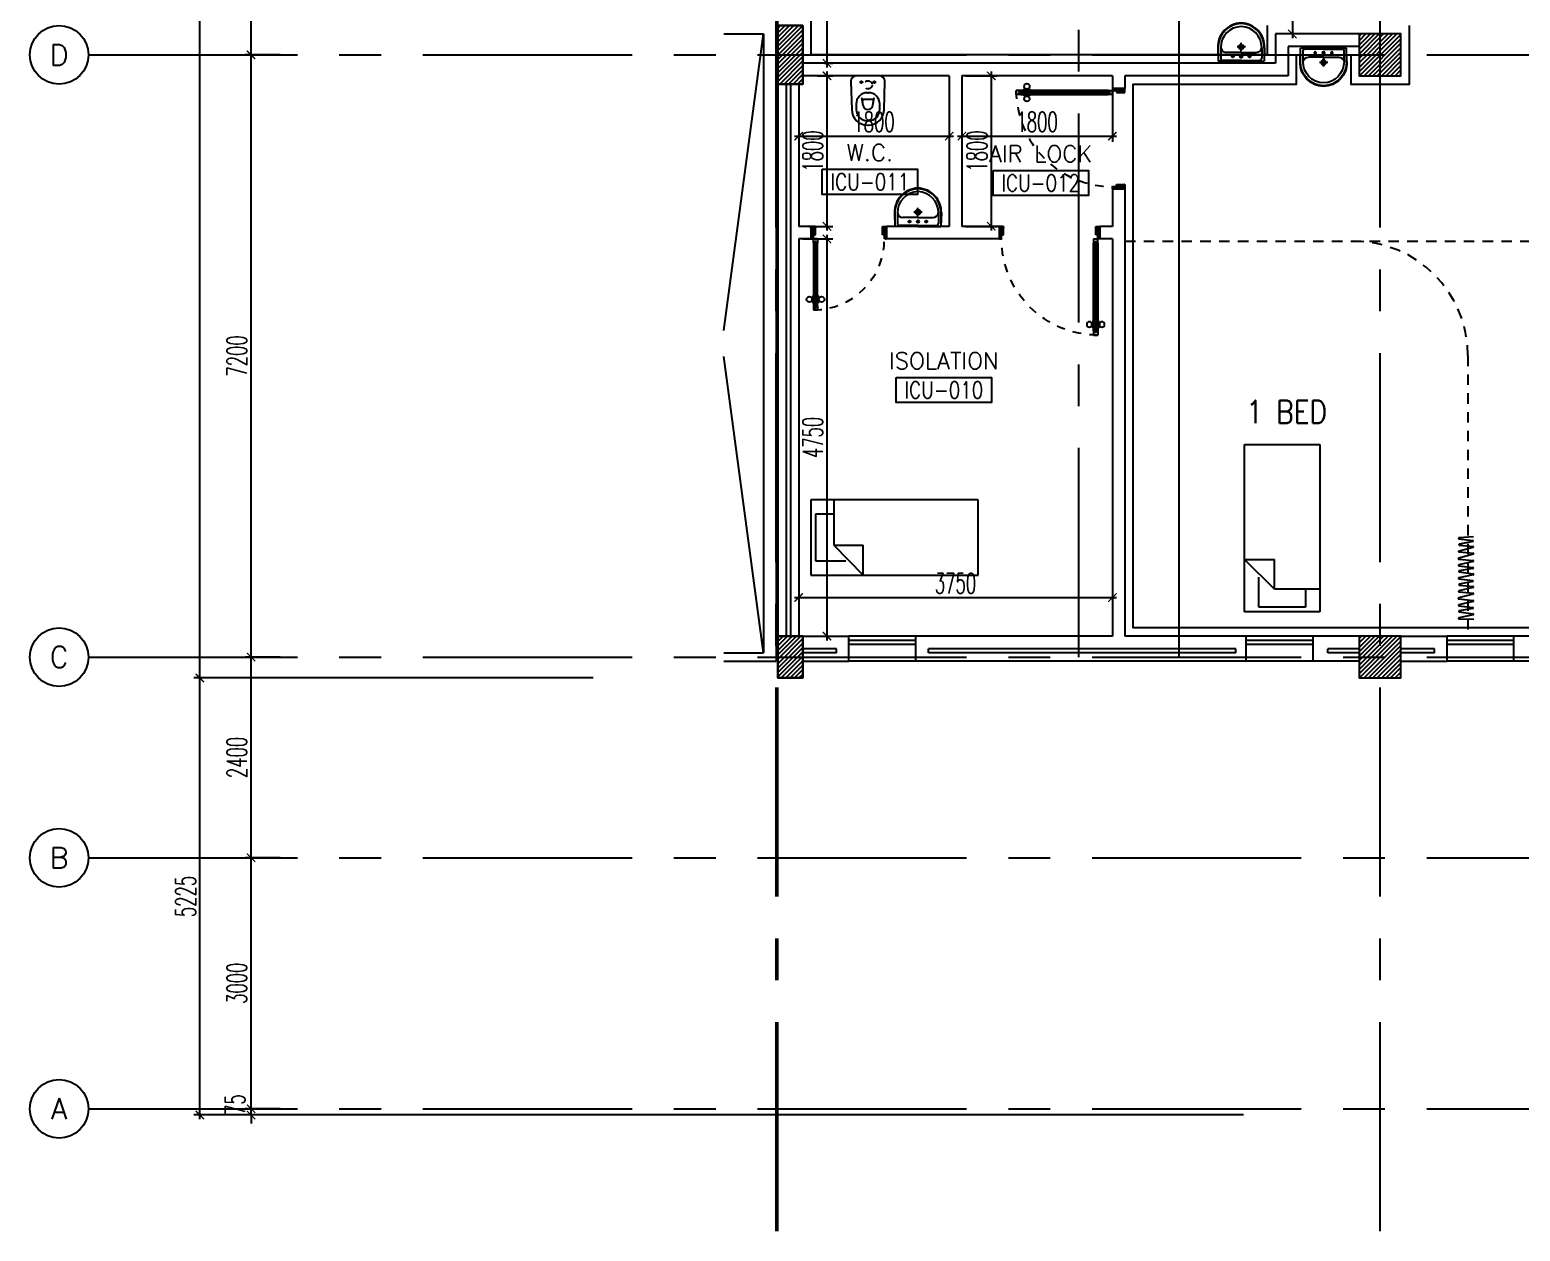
# Model space of a CAD drawing. Extents: x 276011.4 to 276105.3, y 57291.9 to 57371.4.
# Drawn here: x 276011.43 to 276029.25, y 57291.9 to 57306.26 of the extents above; entities that cross this region are included whole.
import ezdxf
from ezdxf.enums import TextEntityAlignment as Align

# ---------------------------------------------------------------- set-up
doc = ezdxf.new("R2010")
doc.units = 0
doc.header["$MEASUREMENT"] = 0
doc.header["$PDMODE"] = 34
for name, pattern in [('CENTERX2', [4, 2.5, -0.5, 0.5, -0.5]), ('DASHED', [0.75, 0.5, -0.25]), ('HIDDEN', [0.375, 0.25, -0.125]), ('HIDDEN2', [0.1875, 0.125, -0.0625])]:
    doc.linetypes.add(name, pattern=pattern)
doc.layers.get('0').update_dxf_attribs({"color": 4, "linetype": 'CONTINUOUS'})
doc.layers.get('DEFPOINTS').update_dxf_attribs({"linetype": 'CONTINUOUS'})
for name, color, linetype in [('A_CUBICLE_CURTAINS', 2, 'HIDDEN'), ('AX-CR', 2, 'CONTINUOUS'), ('AX-DIM', 4, 'CONTINUOUS'), ('AX-TXT', 2, 'CONTINUOUS'), ('AXES', 11, 'CENTERX2'), ('CEILING', 4, 'CONTINUOUS'), ('COL', 5, 'CONTINUOUS'), ('D_CURTAIN', 11, 'HIDDEN'), ('DIM', 4, 'CONTINUOUS'), ('DOOR', 7, 'CONTINUOUS'), ('FIX', 3, 'CONTINUOUS'), ('FUR', 4, 'CONTINUOUS'), ('HAT', 11, 'CONTINUOUS'), ('INSUL', 4, 'CONTINUOUS'), ('RM-BOX', 11, 'CONTINUOUS'), ('RM-NAME', 11, 'CONTINUOUS'), ('RM-NO', 11, 'CONTINUOUS'), ('ROOF', 7, 'CONTINUOUS'), ('RS20', 9, 'CONTINUOUS'), ('SHAFT', 3, 'CONTINUOUS'), ('SUNI-FUR', 11, 'CONTINUOUS'), ('WALL', 2, 'CONTINUOUS'), ('WIN', 3, 'CONTINUOUS')]:
    doc.layers.add(name, color=color, linetype=linetype)
doc.styles.add('ROMANS', font='ROMANS.shx', dxfattribs={"width": 0.6})
doc.styles.add('RS20', font='ROMANS.shx', dxfattribs={"height": 0.2})
doc.dimstyles.new('STANDARD_IN', dxfattribs={"dimtxt": 0.24, "dimasz": 0.1, "dimexe": 0.07, "dimexo": 0.05, "dimgap": 0.05, "dimtad": 1, "dimdec": 0, "dimlfac": 1000, "dimzin": 0, "dimtxsty": 'ROMANS', "dimblk": 'ARCHTICK', "dimcen": 0.05, "dimdle": 0.05, "dimclrd": 4, "dimclre": 4, "dimclrt": 2, "dimazin": 3, "dimtfac": 1, "dimtdec": 0, "dimtmove": 0, "dimatfit": 3, "dimtolj": 1, "dimtzin": 0})

# ---------------------------------------------------------------- blocks, each defined once
blk = doc.blocks.new('*X75')
at = {"color": 0}
for p, q in [((73379, 118298), (73831, 118750)), ((73379, 118351), (73778, 118750)), ((73379, 118404), (73725, 118750)), ((73379, 118457), (73672, 118750)), ((73379, 118510), (73619, 118750)), ((73379, 118563), (73566, 118750)), ((73379, 118616), (73513, 118750)), ((73379, 118669), (73460, 118750)), ((73379, 118722), (73407, 118750)), ((73384, 118250), (73879, 118745)), ((73437, 118250), (73879, 118692)), ((73490, 118250), (73879, 118639)), ((73543, 118250), (73879, 118586)), ((73596, 118250), (73879, 118533)), ((73649, 118250), (73879, 118480)), ((73702, 118250), (73879, 118427)), ((73755, 118250), (73879, 118374)), ((73808, 118250), (73879, 118321)), ((73861, 118250), (73879, 118268))]:
    blk.add_line(p, q, dxfattribs=at)
blk = doc.blocks.new('AXL')
at = {"layer": 'AX-CR'}
blk.add_circle((-350, 0), 350, dxfattribs=at)
blk = doc.blocks.new('_ARCHTICK')
at = {"color": 0, "linetype": 'BYBLOCK', "const_width": 0.15}
blk.add_lwpolyline([(-0.5, -0.5), (0.5, 0.5)], dxfattribs=at)
blk = doc.blocks.new('*D115')
at = {"layer": 'AX-DIM', "color": 4, "ltscale": 0.3}
for p, q in [((276017.488, 57357.833), (276013.396, 57357.833)), ((276013.466, 57298.463), (276013.466, 57357.883)), ((276018.167, 57298.513), (276013.396, 57298.513))]:
    blk.add_line(p, q, dxfattribs=at)
at = {"layer": 'DEFPOINTS', "color": 0, "ltscale": 0.3}
for p in [(276013.466, 57357.833), (276017.538, 57357.833), (276018.217, 57298.513)]:
    blk.add_point(p, dxfattribs=at)
at = {"layer": 'AX-DIM', "color": 4, "ltscale": 0.3, "xscale": 0.1, "yscale": 0.1, "zscale": 0.1}
for p, rotation in [((276013.466, 57357.833), 90), ((276013.466, 57298.513), 270)]:
    blk.add_blockref('_ARCHTICK', p, dxfattribs=dict(at, rotation=rotation))
at = {"layer": 'AX-DIM', "color": 2, "ltscale": 0.3, "insert": (276013.296, 57328.173), "char_height": 0.24, "attachment_point": 5, "rotation": 90, "style": 'ROMANS'}
blk.add_mtext('\\A1;59320', dxfattribs=at)
blk = doc.blocks.new('*D103')
at = {"layer": 'AX-DIM', "color": 4, "ltscale": 0.3}
for p, q in [((276014.428, 57309.563), (276014.008, 57309.563)), ((276014.078, 57305.913), (276014.078, 57309.613)), ((276014.428, 57305.963), (276014.008, 57305.963))]:
    blk.add_line(p, q, dxfattribs=at)
at = {"layer": 'DEFPOINTS', "color": 0, "ltscale": 0.3}
for p in [(276014.078, 57309.563), (276014.478, 57309.563), (276014.478, 57305.963)]:
    blk.add_point(p, dxfattribs=at)
at = {"layer": 'AX-DIM', "color": 4, "ltscale": 0.3, "xscale": 0.1, "yscale": 0.1, "zscale": 0.1}
for p, rotation in [((276014.078, 57309.563), 90), ((276014.078, 57305.963), 270)]:
    blk.add_blockref('_ARCHTICK', p, dxfattribs=dict(at, rotation=rotation))
at = {"layer": 'AX-DIM', "color": 2, "ltscale": 0.3, "insert": (276013.908, 57307.763), "char_height": 0.24, "attachment_point": 5, "rotation": 90, "style": 'ROMANS'}
blk.add_mtext('\\A1;3600', dxfattribs=at)
blk = doc.blocks.new('*D102')
at = {"layer": 'AX-DIM', "color": 4, "ltscale": 0.3}
for p, q in [((276014.428, 57305.963), (276014.008, 57305.963)), ((276014.078, 57298.713), (276014.078, 57306.013)), ((276014.428, 57298.763), (276014.008, 57298.763))]:
    blk.add_line(p, q, dxfattribs=at)
at = {"layer": 'DEFPOINTS', "color": 0, "ltscale": 0.3}
for p in [(276014.078, 57305.963), (276014.478, 57305.963), (276014.478, 57298.763)]:
    blk.add_point(p, dxfattribs=at)
at = {"layer": 'AX-DIM', "color": 4, "ltscale": 0.3, "xscale": 0.1, "yscale": 0.1, "zscale": 0.1}
for p, rotation in [((276014.078, 57305.963), 90), ((276014.078, 57298.763), 270)]:
    blk.add_blockref('_ARCHTICK', p, dxfattribs=dict(at, rotation=rotation))
at = {"layer": 'AX-DIM', "color": 2, "ltscale": 0.3, "insert": (276013.908, 57302.363), "char_height": 0.24, "attachment_point": 5, "rotation": 90, "style": 'ROMANS'}
blk.add_mtext('\\A1;7200', dxfattribs=at)
blk = doc.blocks.new('*D101')
at = {"layer": 'AX-DIM', "color": 4, "ltscale": 0.3}
for p, q in [((276014.428, 57298.763), (276014.008, 57298.763)), ((276014.078, 57296.313), (276014.078, 57298.813)), ((276014.428, 57296.363), (276014.008, 57296.363))]:
    blk.add_line(p, q, dxfattribs=at)
at = {"layer": 'DEFPOINTS', "color": 0, "ltscale": 0.3}
for p in [(276014.078, 57298.763), (276014.478, 57298.763), (276014.478, 57296.363)]:
    blk.add_point(p, dxfattribs=at)
at = {"layer": 'AX-DIM', "color": 4, "ltscale": 0.3, "xscale": 0.1, "yscale": 0.1, "zscale": 0.1}
for p, rotation in [((276014.078, 57298.763), 90), ((276014.078, 57296.363), 270)]:
    blk.add_blockref('_ARCHTICK', p, dxfattribs=dict(at, rotation=rotation))
at = {"layer": 'AX-DIM', "color": 2, "ltscale": 0.3, "insert": (276013.908, 57297.563), "char_height": 0.24, "attachment_point": 5, "rotation": 90, "style": 'ROMANS'}
blk.add_mtext('\\A1;2400', dxfattribs=at)
blk = doc.blocks.new('*D100')
at = {"layer": 'AX-DIM', "color": 4, "ltscale": 0.3}
for p, q in [((276014.428, 57296.363), (276014.008, 57296.363)), ((276014.078, 57293.313), (276014.078, 57296.413)), ((276014.428, 57293.363), (276014.008, 57293.363))]:
    blk.add_line(p, q, dxfattribs=at)
at = {"layer": 'DEFPOINTS', "color": 0, "ltscale": 0.3}
for p in [(276014.078, 57296.363), (276014.478, 57296.363), (276014.478, 57293.363)]:
    blk.add_point(p, dxfattribs=at)
at = {"layer": 'AX-DIM', "color": 4, "ltscale": 0.3, "xscale": 0.1, "yscale": 0.1, "zscale": 0.1}
for p, rotation in [((276014.078, 57296.363), 90), ((276014.078, 57293.363), 270)]:
    blk.add_blockref('_ARCHTICK', p, dxfattribs=dict(at, rotation=rotation))
at = {"layer": 'AX-DIM', "color": 2, "ltscale": 0.3, "insert": (276013.908, 57294.863), "char_height": 0.24, "attachment_point": 5, "rotation": 90, "style": 'ROMANS'}
blk.add_mtext('\\A1;3000', dxfattribs=at)
blk = doc.blocks.new('COL50')
at = {"layer": 'COL'}
blk.add_lwpolyline([(-250, 250), (-250, -250), (250, -250), (250, 250)], close=True, dxfattribs=at)
blk = doc.blocks.new('*D98')
at = {"layer": 'AX-DIM', "color": 4, "ltscale": 0.3}
for p, q in [((276014.116, 57298.513), (276013.396, 57298.513)), ((276013.466, 57293.238), (276013.466, 57298.563)), ((276025.943, 57293.288), (276013.396, 57293.288))]:
    blk.add_line(p, q, dxfattribs=at)
at = {"layer": 'DEFPOINTS', "color": 0, "ltscale": 0.3}
for p in [(276013.466, 57298.513), (276014.166, 57298.513), (276025.993, 57293.288)]:
    blk.add_point(p, dxfattribs=at)
at = {"layer": 'AX-DIM', "color": 4, "ltscale": 0.3, "xscale": 0.1, "yscale": 0.1, "zscale": 0.1}
for p, rotation in [((276013.466, 57298.513), 90), ((276013.466, 57293.288), 270)]:
    blk.add_blockref('_ARCHTICK', p, dxfattribs=dict(at, rotation=rotation))
at = {"layer": 'AX-DIM', "color": 2, "ltscale": 0.3, "insert": (276013.296, 57295.9), "char_height": 0.24, "attachment_point": 5, "rotation": 90, "style": 'ROMANS'}
blk.add_mtext('\\A1;5225', dxfattribs=at)
blk = doc.blocks.new('*D97')
at = {"layer": 'AX-DIM', "color": 4, "ltscale": 0.3}
for p, q in [((276014.428, 57293.363), (276014.008, 57293.363)), ((276014.078, 57293.363), (276014.078, 57293.463)), ((276014.078, 57293.288), (276014.078, 57293.363)), ((276014.428, 57293.288), (276014.008, 57293.288)), ((276014.078, 57293.288), (276014.078, 57293.188))]:
    blk.add_line(p, q, dxfattribs=at)
at = {"layer": 'DEFPOINTS', "color": 0, "ltscale": 0.3}
for p in [(276014.078, 57293.363), (276014.478, 57293.363), (276014.478, 57293.288)]:
    blk.add_point(p, dxfattribs=at)
at = {"layer": 'AX-DIM', "color": 4, "ltscale": 0.3, "xscale": 0.1, "yscale": 0.1, "zscale": 0.1}
for p, rotation in [((276014.078, 57293.363), 270), ((276014.078, 57293.288), 90)]:
    blk.add_blockref('_ARCHTICK', p, dxfattribs=dict(at, rotation=rotation))
at = {"layer": 'AX-DIM', "color": 2, "ltscale": 0.3, "insert": (276013.888, 57293.411), "char_height": 0.24, "attachment_point": 5, "rotation": 90, "style": 'ROMANS'}
blk.add_mtext('\\A1;75', dxfattribs=at)
blk = doc.blocks.new('C11')
at = {"layer": 'HAT'}
h = blk.add_hatch(dxfattribs=at)
h.set_pattern_fill('ANSI31', color=256, scale=300, style=0)
h.set_pattern_definition([(45, (-248556.182, -75061.005), (-26.5165043, 26.5165043), [])])
h.paths.add_polyline_path([(300, 700), (0, 700), (0, 350), (300, 350)])
h.paths.add_polyline_path([(300, 350), (0, 350), (0, 0), (300, 0)])
at = {"layer": 'COL'}
blk.add_lwpolyline([(300, 700), (300, 0), (0, 0), (0, 700)], close=True, dxfattribs=at)
blk = doc.blocks.new('C-300')
at = {"layer": 'HAT', "linetype": 'BYBLOCK', "ltscale": 0.3}
h = blk.add_hatch(dxfattribs=at)
h.set_pattern_fill('ANSI31', color=8, scale=300, style=0)
h.set_pattern_definition([(45, (-258496.182, -82361.005), (-26.5165043, 26.5165043), [])])
h.paths.add_polyline_path([(300, 500), (0, 500), (0, 250), (300, 250)])
h.paths.add_polyline_path([(300, 250), (0, 250), (0, 0), (300, 0)])
at = {"layer": 'COL'}
blk.add_lwpolyline([(0, 500), (300, 500), (300, 0), (0, 0)], close=True, dxfattribs=at)
blk = doc.blocks.new('DOOR100')
at = {"layer": 'DOOR', "color": 0, "linetype": 'BYBLOCK'}
for p, q in [((-25, 1300), (-75, 1300)), ((-75, 1300), (-25, 1300)), ((-75, 1250), (-75, 1300)), ((-58, 1250), (-75, 1250)), ((-42, 1270), (-58, 1270)), ((-58, 1250), (-58, 1270)), ((-42, 1250), (-42, 1270)), ((-25, 1250), (-42, 1250)), ((-25, 1250), (-25, 1300)), ((-82, 1205), (-91, 1205)), ((-91, 1205), (-91, 1140)), ((-82, 1140), (-91, 1140)), ((-75, 1218), (-82, 1218)), ((-82, 1128), (-82, 1218)), ((-82, 1205), (-82, 1140)), ((-75, 1128), (-82, 1128)), ((-25, 1218), (-18, 1218)), ((-25, 1128), (-18, 1128)), ((-18, 1128), (-18, 1218)), ((-18, 1205), (-9, 1205)), ((-18, 1205), (-18, 1140)), ((-18, 1140), (-9, 1140)), ((-9, 1205), (-9, 1140)), ((-75, 200), (-58, 200)), ((-75, 150), (-75, 200)), ((-58, 200), (-58, 180)), ((-58, 180), (-42, 180)), ((-42, 200), (-25, 200)), ((-42, 180), (-42, 200)), ((-25, 200), (-25, 150)), ((-1200, 0), (-1200, 150)), ((-1200, 150), (-1175, 150)), ((-1200, 150), (-1200, 0)), ((-1150, 0), (-1200, 0)), ((-1175, 150), (-1175, 100)), ((-1175, 100), (-1150, 100)), ((-1150, 100), (-1150, 0)), ((-75, 150), (-25, 150)), ((-50, 100), (-50, 0)), ((-25, 100), (-50, 100)), ((-50, 0), (0, 0)), ((0, 150), (-25, 150)), ((-25, 150), (-25, 100)), ((0, 150), (0, 0))]:
    blk.add_line(p, q, dxfattribs=at)
at = {"layer": 'DOOR', "linetype": 'BYBLOCK'}
for p, q in [((-75, 1250), (-75, 200)), ((-58, 200), (-58, 1250)), ((-42, 200), (-42, 1250)), ((-25, 200), (-25, 1250)), ((0, 0), (0, 150))]:
    blk.add_line(p, q, dxfattribs=at)
at = {"layer": 'DOOR', "color": 9, "linetype": 'BYBLOCK'}
for p, q in [((-1150, 0), (-1200, 114)), ((-1150, 0), (-1200, 40)), ((-1150, 0), (-1163, 100)), ((-50, 0), (0, 114)), ((-50, 0), (-37, 100)), ((-50, 0), (0, 40))]:
    blk.add_line(p, q, dxfattribs=at)
at = {"layer": 'DOOR', "color": 0, "linetype": 'BYBLOCK'}
for centre in [(-124, 1173), (24, 1173)]:
    blk.add_circle(centre, 32.4, dxfattribs=at)
at = {"layer": 'DOOR', "linetype": 'HIDDEN', "ltscale": 0.5}
blk.add_arc((-25, 150), 1150, 90, 180.0001, dxfattribs=at)
at = {"layer": 'DOOR', "color": 9, "linetype": 'BYBLOCK'}
for centre, radius, start, end in [((-1150, 0), 154, 103.7142, 108.8947), ((-1150, 0), 134, 100.72, 111.8402), ((-1150, 0), 94.4, 90, 121.9818), ((-1150, 0), 74.4, 90, 132.2236), ((-1150, 0), 54.4, 90, 156.7926), ((-1150, 0), 34.4, 90, 180), ((-1150, 0), 14.4, 90, 180), ((-50, 0), 94.4, 58.0182, 90), ((-50, 0), 74.4, 47.7764, 90), ((-50, 0), 54.4, 23.2074, 90), ((-50, 0), 34.4, 0, 90), ((-50, 0), 14.4, 0, 90), ((-50, 0), 134, 68.1598, 79.28), ((-50, 0), 114, 64.0838, 77.3774), ((-50, 0), 154, 71.1053, 76.2858)]:
    blk.add_arc(centre, radius, start, end, dxfattribs=at)
blk = doc.blocks.new('DOOR90')
at = {"layer": 'DOOR', "color": 0, "linetype": 'BYBLOCK'}
for p, q in [((-150, 0), (-150, -25)), ((-150, 0), (0, 0)), ((0, -50), (0, 0)), ((-1000, -25), (-1000, -75)), ((-1000, -75), (-1000, -25)), ((-950, -25), (-1000, -25)), ((-950, -75), (-1000, -75)), ((-970, -42), (-970, -58)), ((-950, -42), (-970, -42)), ((-950, -58), (-970, -58)), ((-950, -25), (-950, -42)), ((-950, -58), (-950, -75)), ((-918, -25), (-918, -18)), ((-828, -18), (-918, -18)), ((-918, -75), (-918, -82)), ((-828, -82), (-918, -82)), ((-905, -18), (-905, -9)), ((-905, -9), (-840, -9)), ((-905, -18), (-840, -18)), ((-905, -82), (-905, -91)), ((-905, -82), (-840, -82)), ((-905, -91), (-840, -91)), ((-840, -18), (-840, -9)), ((-840, -82), (-840, -91)), ((-828, -25), (-828, -18)), ((-828, -75), (-828, -82)), ((-200, -42), (-200, -25)), ((-200, -25), (-150, -25)), ((-180, -42), (-200, -42)), ((-200, -75), (-200, -58)), ((-200, -58), (-180, -58)), ((-150, -75), (-200, -75)), ((-180, -58), (-180, -42)), ((-150, -75), (-150, -25)), ((-150, -25), (-100, -25)), ((-100, -25), (-100, -50)), ((-100, -50), (0, -50)), ((-150, -900), (-150, -875)), ((-150, -875), (-100, -875)), ((-100, -850), (0, -850)), ((-100, -875), (-100, -850)), ((0, -850), (0, -900)), ((0, -900), (-150, -900)), ((-150, -900), (0, -900))]:
    blk.add_line(p, q, dxfattribs=at)
at = {"layer": 'DOOR', "color": 9, "linetype": 'BYBLOCK'}
for p, q in [((0, -50), (-114, 0)), ((0, -50), (-40, 0)), ((0, -50), (-100, -37)), ((0, -850), (-114, -900)), ((0, -850), (-100, -863)), ((0, -850), (-40, -900))]:
    blk.add_line(p, q, dxfattribs=at)
at = {"layer": 'DOOR', "linetype": 'BYBLOCK'}
for p, q in [((-200, -25), (-950, -25)), ((-200, -42), (-950, -42)), ((-200, -58), (-950, -58)), ((-950, -75), (-200, -75))]:
    blk.add_line(p, q, dxfattribs=at)
at = {"layer": 'DOOR', "color": 0, "linetype": 'BYBLOCK'}
for centre in [(-873, 24), (-873, -124)]:
    blk.add_circle(centre, 32.4, dxfattribs=at)
at = {"layer": 'DOOR', "color": 9, "linetype": 'BYBLOCK'}
for centre, radius, start, end in [((0, -50), 154, 161.1053, 166.2858), ((0, -50), 134, 158.1598, 169.28), ((0, -50), 94.4, 148.0182, 180), ((0, -50), 74.4, 137.7764, 180), ((0, -50), 114, 154.0838, 167.3774), ((0, -50), 54.4, 113.2074, 180), ((0, -50), 34.4, 90, 180), ((0, -50), 14.4, 90, 180), ((0, -850), 154, 193.7142, 198.8947), ((0, -850), 134, 190.72, 201.8402), ((0, -850), 94.4, 180, 211.9818), ((0, -850), 74.4, 180, 222.2236), ((0, -850), 54.4, 180, 246.7926), ((0, -850), 34.4, 180, 270), ((0, -850), 14.4, 180, 270)]:
    blk.add_arc(centre, radius, start, end, dxfattribs=at)
at = {"layer": 'DOOR', "linetype": 'HIDDEN', "ltscale": 0.5}
blk.add_arc((-150, -25), 850, 180, 270, dxfattribs=at)
blk = doc.blocks.new('LAV1')
at = {"layer": 'FIX', "linetype": 'BYBLOCK', "ltscale": 0.3}
for p, q in [((-280, 210), (-275, 50)), ((-245, 210), (-245, 85)), ((245, 210), (245, 85)), ((280, 210), (275, 50)), ((0, 60), (-220, 60)), ((0, 60), (220, 60))]:
    blk.add_line(p, q, dxfattribs=at)
at = {"layer": 'FIX', "linetype": 'CONTINUOUS'}
for p, q in [((-275, 210), (-275, 50)), ((275, 210), (275, 50)), ((0, 50), (-275, 50)), ((0, 50), (-252, 50)), ((0, 155), (-181, 155)), ((0, 155), (181, 155)), ((0, 50), (252, 50)), ((0, 50), (275, 50))]:
    blk.add_line(p, q, dxfattribs=at)
at = {"layer": 'FIX', "linetype": 'DASHED', "ltscale": 0.05}
for p, q in [((50, 220), (-50, 220)), ((0, 170), (0, 270)), ((0, 170), (0, 270))]:
    blk.add_line(p, q, dxfattribs=at)
at = {"layer": 'FIX'}
for p, q in [((16, 107), (-15, 107)), ((0, 92), (0, 123))]:
    blk.add_line(p, q, dxfattribs=at)
for centre, radius in [((0, 220), 29.5), ((0, 220), 22.5), ((0, 107), 15.5)]:
    blk.add_circle(centre, radius, dxfattribs=at)
at = {"layer": 'FIX', "linetype": 'HIDDEN', "ltscale": 0.05}
for centre in [(-100, 107), (100, 107)]:
    blk.add_circle(centre, 12.4, dxfattribs=at)
at = {"layer": 'FIX', "linetype": 'BYBLOCK', "ltscale": 0.3}
for centre, radius, start, end in [((7, 220), 287, 91.3776, 182.0064), ((-7, 220), 287, 357.9936, 88.6224), ((-220, 85), 24.9, 179.7021, 269.9486), ((220, 85), 24.9, 270.0514, 0.2979)]:
    blk.add_arc(centre, radius, start, end, dxfattribs=at)
at = {"layer": 'FIX', "linetype": 'CONTINUOUS'}
for centre, radius, start, end in [((8, 217), 283, 91.6988, 181.351), ((8, 212), 253, 91.7328, 180.4884), ((-8, 217), 283, 358.649, 88.3012), ((-8, 212), 253, 359.5116, 88.2672), ((-179, 222), 66.9, 190.2006, 268.0786), ((179, 222), 66.9, 271.9214, 349.7994)]:
    blk.add_arc(centre, radius, start, end, dxfattribs=at)
blk = doc.blocks.new('WC1')
at = {"layer": 'FIX'}
for p, q in [((-210, 204), (-538, 194)), ((-727, 5), (-727, -5)), ((-674, 5), (-674, -5)), ((-534, 24), (-540, 0)), ((-540, 0), (-534, -24)), ((-475, 141), (-538, 141)), ((-395, 76), (-490, 60)), ((-339, 5), (-339, -5)), ((-538, -141), (-475, -141)), ((-490, -60), (-395, -76)), ((-538, -194), (-210, -204))]:
    blk.add_line(p, q, dxfattribs=at)
at = {"layer": 'FIX', "linetype": 'CONTINUOUS'}
blk.add_line((-420, -47), (-420, 45), dxfattribs=at)
at = {"layer": 'FIX'}
blk.add_lwpolyline([(-213, -204), (-210, -204, 0.414214), (-137, -131), (-137, 0), (-137, 131, 0.414214), (-210, 204)], format="xyb", dxfattribs=at)
at = {"layer": 'FIX', "linetype": 'HIDDEN2', "ltscale": 0.3}
blk.add_circle((-245, 0), 49.8, dxfattribs=at)
at = {"layer": 'FIX', "linetype": 'HIDDEN', "ltscale": 0.05}
for centre in [(-213, 78), (-213, -77)]:
    blk.add_circle(centre, 11.6, dxfattribs=at)
at = {"layer": 'FIX'}
for centre, radius, start, end in [((-538, 5), 189, 90, 180), ((-538, 5), 136, 90, 180), ((-473, -7), 68.2, 128.9242, 152.8468), ((-464, -18), 82, 108.496, 128.9242), ((-475, 5), 136, 360, 90), ((-538, -5), 189, 180, 270), ((-538, -5), 136, 180, 270), ((-473, 7), 68.2, 207.1532, 231.0758), ((-464, 18), 82, 231.0758, 251.504), ((-475, -5), 136, 270, 0)]:
    blk.add_arc(centre, radius, start, end, dxfattribs=at)
at = {"layer": 'FIX', "linetype": 'CONTINUOUS'}
for centre, start, end in [((-443, 46), 357.6662, 91.6121), ((-442, -46), 268.3879, 2.3338)]:
    blk.add_arc(centre, 22.3, start, end, dxfattribs=at)
blk = doc.blocks.new('C')
at = {"layer": 'D_CURTAIN'}
for points in [[(0.229, 0.077), (0.229, 0.077, 0.848601), (0.219, 0.076), (0.202, -0.062, -0.855925), (0.192, -0.063), (0.167, 0.072, 0.866955), (0.157, 0.072), (0.144, -0.065, -0.843142), (0.134, -0.066), (0.099, 0.077, 0.845318), (0.089, 0.076), (0.076, -0.066, -0.842227), (0.066, -0.067), (0.029, 0.079, 0.837896), (0.019, 0.078), (0.004, -0.065, -0.84563), (-0.006, -0.065), (-0.04, 0.078, 0.842014), (-0.049, 0.078), (-0.065, -0.063, -0.866148), (-0.075, -0.063), (-0.099, 0.074, 0.854133), (-0.109, 0.074), (-0.129, -0.066, -0.838104), (-0.139, -0.067), (-0.17, 0.077, 0.84026), (-0.18, 0.077), (-0.183, -0.071)], [(0.639, -0.068), (0.628, 0.076, 0.848601), (0.618, 0.076), (0.601, -0.063, -0.855925), (0.591, -0.063), (0.566, 0.071, 0.866955), (0.556, 0.071), (0.542, -0.066, -0.843142), (0.533, -0.066), (0.497, 0.076, 0.845318), (0.488, 0.075), (0.474, -0.067, -0.842227), (0.465, -0.068), (0.427, 0.078, 0.837896), (0.417, 0.078), (0.403, -0.065, -0.84563), (0.393, -0.066), (0.359, 0.078, 0.842014), (0.349, 0.077), (0.334, -0.063, -0.866148), (0.324, -0.064), (0.299, 0.074, 0.854133), (0.29, 0.073), (0.27, -0.067, -0.838104), (0.26, -0.067), (0.229, 0.077, 0.84026), (0.219, 0.076)]]:
    blk.add_lwpolyline(points, format="xyb", dxfattribs=at)
blk = doc.blocks.new('*D173')
at = {"layer": 'DEFPOINTS', "color": 0, "linetype": 'BYBLOCK', "ltscale": 0.3}
for p in [(276020.625, 57314.013), (276020.885, 57305.863), (276020.963, 57305.863)]:
    blk.add_point(p, dxfattribs=at)
at = {"layer": 'DIM', "color": 4, "linetype": 'BYBLOCK', "ltscale": 0.3}
for p, q in [((276020.675, 57314.013), (276021.033, 57314.013)), ((276020.963, 57314.063), (276020.963, 57305.813)), ((276020.935, 57305.863), (276021.033, 57305.863))]:
    blk.add_line(p, q, dxfattribs=at)
at = {"layer": 'DIM', "color": 4, "linetype": 'BYBLOCK', "ltscale": 0.3, "xscale": 0.1, "yscale": 0.1, "zscale": 0.1}
for p, rotation in [((276020.963, 57314.013), 90), ((276020.963, 57305.863), 270)]:
    blk.add_blockref('_ARCHTICK', p, dxfattribs=dict(at, rotation=rotation))
at = {"layer": 'DIM', "color": 2, "linetype": 'BYBLOCK', "ltscale": 0.3, "insert": (276020.793, 57309.938), "char_height": 0.24, "attachment_point": 5, "rotation": 90, "style": 'ROMANS'}
blk.add_mtext('\\A1;8150', dxfattribs=at)
blk = doc.blocks.new('*D171')
at = {"layer": 'DEFPOINTS', "color": 0, "linetype": 'BYBLOCK', "ltscale": 0.3}
for p in [(276020.798, 57305.713), (276020.7, 57303.913), (276020.963, 57303.913)]:
    blk.add_point(p, dxfattribs=at)
at = {"layer": 'DIM', "color": 4, "linetype": 'BYBLOCK', "ltscale": 0.3}
for p, q in [((276020.848, 57305.713), (276021.033, 57305.713)), ((276020.963, 57305.763), (276020.963, 57303.863)), ((276020.75, 57303.913), (276021.033, 57303.913))]:
    blk.add_line(p, q, dxfattribs=at)
at = {"layer": 'DIM', "color": 4, "linetype": 'BYBLOCK', "ltscale": 0.3, "xscale": 0.1, "yscale": 0.1, "zscale": 0.1}
for p, rotation in [((276020.963, 57305.713), 90), ((276020.963, 57303.913), 270)]:
    blk.add_blockref('_ARCHTICK', p, dxfattribs=dict(at, rotation=rotation))
at = {"layer": 'DIM', "color": 2, "linetype": 'BYBLOCK', "ltscale": 0.3, "insert": (276020.793, 57304.813), "char_height": 0.24, "attachment_point": 5, "rotation": 90, "style": 'ROMANS'}
blk.add_mtext('\\A1;1800', dxfattribs=at)
blk = doc.blocks.new('*D170')
at = {"layer": 'DEFPOINTS', "color": 0, "linetype": 'BYBLOCK', "ltscale": 0.3}
for p in [(276020.625, 57305.133), (276022.425, 57305.133), (276022.425, 57304.992)]:
    blk.add_point(p, dxfattribs=at)
at = {"layer": 'DIM', "color": 4, "linetype": 'BYBLOCK', "ltscale": 0.3}
for p, q in [((276020.625, 57305.083), (276020.625, 57304.922)), ((276022.425, 57305.083), (276022.425, 57304.922)), ((276020.575, 57304.992), (276022.475, 57304.992))]:
    blk.add_line(p, q, dxfattribs=at)
at = {"layer": 'DIM', "color": 4, "linetype": 'BYBLOCK', "ltscale": 0.3, "xscale": 0.1, "yscale": 0.1, "zscale": 0.1, "rotation": 180}
blk.add_blockref('_ARCHTICK', (276020.625, 57304.992), dxfattribs=at)
at = {"layer": 'DIM', "color": 4, "linetype": 'BYBLOCK', "ltscale": 0.3, "xscale": 0.1, "yscale": 0.1, "zscale": 0.1}
blk.add_blockref('_ARCHTICK', (276022.425, 57304.992), dxfattribs=at)
at = {"layer": 'DIM', "color": 2, "linetype": 'BYBLOCK', "ltscale": 0.3, "insert": (276021.525, 57305.162), "char_height": 0.24, "attachment_point": 5, "style": 'ROMANS'}
blk.add_mtext('\\A1;1800', dxfattribs=at)
blk = doc.blocks.new('*D169')
at = {"layer": 'DEFPOINTS', "color": 0, "linetype": 'BYBLOCK', "ltscale": 0.3}
for p in [(276022.575, 57305.713), (276024.375, 57305.713), (276024.375, 57304.992)]:
    blk.add_point(p, dxfattribs=at)
at = {"layer": 'DIM', "color": 4, "linetype": 'BYBLOCK', "ltscale": 0.3}
for p, q in [((276022.575, 57305.663), (276022.575, 57304.922)), ((276024.375, 57305.663), (276024.375, 57304.922)), ((276022.525, 57304.992), (276024.425, 57304.992))]:
    blk.add_line(p, q, dxfattribs=at)
at = {"layer": 'DIM', "color": 4, "linetype": 'BYBLOCK', "ltscale": 0.3, "xscale": 0.1, "yscale": 0.1, "zscale": 0.1, "rotation": 180}
blk.add_blockref('_ARCHTICK', (276022.575, 57304.992), dxfattribs=at)
at = {"layer": 'DIM', "color": 4, "linetype": 'BYBLOCK', "ltscale": 0.3, "xscale": 0.1, "yscale": 0.1, "zscale": 0.1}
blk.add_blockref('_ARCHTICK', (276024.375, 57304.992), dxfattribs=at)
at = {"layer": 'DIM', "color": 2, "linetype": 'BYBLOCK', "ltscale": 0.3, "insert": (276023.475, 57305.162), "char_height": 0.24, "attachment_point": 5, "style": 'ROMANS'}
blk.add_mtext('\\A1;1800', dxfattribs=at)
blk = doc.blocks.new('*D168')
at = {"layer": 'DEFPOINTS', "color": 0, "linetype": 'BYBLOCK', "ltscale": 0.3}
for p in [(276022.575, 57305.713), (276022.575, 57303.913), (276022.927, 57303.913)]:
    blk.add_point(p, dxfattribs=at)
at = {"layer": 'DIM', "color": 4, "linetype": 'BYBLOCK', "ltscale": 0.3}
for p, q in [((276022.625, 57305.713), (276022.997, 57305.713)), ((276022.927, 57305.763), (276022.927, 57303.863)), ((276022.625, 57303.913), (276022.997, 57303.913))]:
    blk.add_line(p, q, dxfattribs=at)
at = {"layer": 'DIM', "color": 4, "linetype": 'BYBLOCK', "ltscale": 0.3, "xscale": 0.1, "yscale": 0.1, "zscale": 0.1}
for p, rotation in [((276022.927, 57305.713), 90), ((276022.927, 57303.913), 270)]:
    blk.add_blockref('_ARCHTICK', p, dxfattribs=dict(at, rotation=rotation))
at = {"layer": 'DIM', "color": 2, "linetype": 'BYBLOCK', "ltscale": 0.3, "insert": (276022.757, 57304.813), "char_height": 0.24, "attachment_point": 5, "rotation": 90, "style": 'ROMANS'}
blk.add_mtext('\\A1;1800', dxfattribs=at)
blk = doc.blocks.new('*D167')
at = {"layer": 'DEFPOINTS', "color": 0, "linetype": 'BYBLOCK', "ltscale": 0.3}
for p in [(276020.625, 57303.763), (276020.95, 57299.013), (276020.963, 57299.013)]:
    blk.add_point(p, dxfattribs=at)
at = {"layer": 'DIM', "color": 4, "linetype": 'BYBLOCK', "ltscale": 0.3}
for p, q in [((276020.675, 57303.763), (276021.033, 57303.763)), ((276020.963, 57303.813), (276020.963, 57298.963)), ((276021, 57299.013), (276021.033, 57299.013))]:
    blk.add_line(p, q, dxfattribs=at)
at = {"layer": 'DIM', "color": 4, "linetype": 'BYBLOCK', "ltscale": 0.3, "xscale": 0.1, "yscale": 0.1, "zscale": 0.1}
for p, rotation in [((276020.963, 57303.763), 90), ((276020.963, 57299.013), 270)]:
    blk.add_blockref('_ARCHTICK', p, dxfattribs=dict(at, rotation=rotation))
at = {"layer": 'DIM', "color": 2, "linetype": 'BYBLOCK', "ltscale": 0.3, "insert": (276020.793, 57301.388), "char_height": 0.24, "attachment_point": 5, "rotation": 90, "style": 'ROMANS'}
blk.add_mtext('\\A1;4750', dxfattribs=at)
blk = doc.blocks.new('*D166')
at = {"layer": 'DEFPOINTS', "color": 0, "linetype": 'BYBLOCK', "ltscale": 0.3}
for p in [(276020.625, 57299.978), (276024.375, 57299.978), (276024.375, 57299.475)]:
    blk.add_point(p, dxfattribs=at)
at = {"layer": 'DIM', "color": 4, "linetype": 'BYBLOCK', "ltscale": 0.3}
for p, q in [((276020.625, 57299.928), (276020.625, 57299.405)), ((276024.375, 57299.928), (276024.375, 57299.405)), ((276020.575, 57299.475), (276024.425, 57299.475))]:
    blk.add_line(p, q, dxfattribs=at)
at = {"layer": 'DIM', "color": 4, "linetype": 'BYBLOCK', "ltscale": 0.3, "xscale": 0.1, "yscale": 0.1, "zscale": 0.1, "rotation": 180}
blk.add_blockref('_ARCHTICK', (276020.625, 57299.475), dxfattribs=at)
at = {"layer": 'DIM', "color": 4, "linetype": 'BYBLOCK', "ltscale": 0.3, "xscale": 0.1, "yscale": 0.1, "zscale": 0.1}
blk.add_blockref('_ARCHTICK', (276024.375, 57299.475), dxfattribs=at)
at = {"layer": 'DIM', "color": 2, "linetype": 'BYBLOCK', "ltscale": 0.3, "insert": (276022.5, 57299.645), "char_height": 0.24, "attachment_point": 5, "style": 'ROMANS'}
blk.add_mtext('\\A1;3750', dxfattribs=at)
blk = doc.blocks.new('*D125')
at = {"layer": 'DEFPOINTS', "color": 0, "linetype": 'BYBLOCK', "ltscale": 0.3}
for p in [(276027.05, 57311.313), (276026.527, 57306.213), (276027.114, 57306.213)]:
    blk.add_point(p, dxfattribs=at)
at = {"layer": 'DIM', "color": 4, "linetype": 'BYBLOCK', "ltscale": 0.3}
for p, q in [((276027, 57311.313), (276026.457, 57311.313)), ((276026.527, 57311.363), (276026.527, 57306.163)), ((276027.064, 57306.213), (276026.457, 57306.213))]:
    blk.add_line(p, q, dxfattribs=at)
at = {"layer": 'DIM', "color": 4, "linetype": 'BYBLOCK', "ltscale": 0.3, "xscale": 0.1, "yscale": 0.1, "zscale": 0.1}
for p, rotation in [((276026.527, 57311.313), 90), ((276026.527, 57306.213), 270)]:
    blk.add_blockref('_ARCHTICK', p, dxfattribs=dict(at, rotation=rotation))
at = {"layer": 'DIM', "color": 2, "linetype": 'BYBLOCK', "ltscale": 0.3, "insert": (276026.357, 57308.763), "char_height": 0.24, "attachment_point": 5, "rotation": 90, "style": 'ROMANS'}
blk.add_mtext('\\A1;5100', dxfattribs=at)
blk = doc.blocks.new('RM1')
at = {"layer": 'RM-BOX'}
blk.add_lwpolyline([(570, -200), (-570, -200), (-570, -500), (570, -500)], close=True, dxfattribs=at)
at = {"layer": 'RM-NAME', "style": 'ROMANS'}
blk.add_attdef('ROOMNAME1', text='', height=200, dxfattribs=at).set_placement((0, 324), align=Align.MIDDLE)

msp = doc.modelspace()

# ---------------------------------------------------------------- linework, layer by layer
at = {"layer": 'A_CUBICLE_CURTAINS', "ltscale": 0.5}
for p, q in [((276024.5255, 57303.7356), (276048.6255, 57303.7356)), ((276028.6255, 57302.3676), (276028.6255, 57299.0129))]:
    msp.add_line(p, q, dxfattribs=at)
msp.add_arc((276027.2575, 57302.3676), 1.368, 0, 90, dxfattribs=at)
at = {"layer": 'AXES'}
for p, q in [((276027.5755, 57291.8986), (276027.5755, 57370.7113)), ((276020.3555, 57291.8986), (276020.3555, 57370.3613)), ((276020.3755, 57291.8986), (276020.3755, 57370.3613)), ((276023.9755, 57298.7629), (276023.9505, 57357.5829)), ((276012.1331, 57305.9629), (276036.5755, 57305.9629)), ((276012.1331, 57298.7629), (276036.5755, 57298.7629)), ((276012.1331, 57296.3629), (276036.5755, 57296.3629)), ((276012.1331, 57293.3629), (276036.5755, 57293.3629))]:
    msp.add_line(p, q, dxfattribs=at)
at = {"layer": 'CEILING', "linetype": 'BYBLOCK', "ltscale": 0.3}
for points in [[(276026.2255, 57306.3129), (276026.2255, 57305.9629), (276020.7755, 57305.9629), (276020.7755, 57306.4129)], [(276048.5255, 57299.1129), (276024.6255, 57299.1129), (276024.6255, 57305.6129), (276026.5755, 57305.6129), (276026.5755, 57305.9629), (276027.2255, 57305.9629), (276027.2255, 57305.6129), (276027.9255, 57305.6129), (276027.9255, 57306.3129)]]:
    msp.add_lwpolyline(points, dxfattribs=at)
at = {"layer": 'COL'}
msp.add_lwpolyline([(276027.3255, 57306.2129), (276027.3255, 57305.7129), (276027.8255, 57305.7129), (276027.8255, 57306.2129)], close=True, dxfattribs=at)
at = {"layer": 'FUR'}
for p, q in [((276025.9538, 57299.3032), (276025.9538, 57301.3032)), ((276025.9538, 57301.3032), (276026.8538, 57301.3032)), ((276026.8538, 57301.3032), (276026.8538, 57299.3032)), ((276022.772, 57300.6413), (276020.772, 57300.6413)), ((276020.772, 57300.6413), (276020.772, 57299.7413)), ((276021.0436, 57300.6413), (276021.0436, 57300.1024)), ((276022.772, 57299.7413), (276022.772, 57300.6413)), ((276020.8274, 57300.4714), (276020.8274, 57299.9134)), ((276021.0436, 57300.4714), (276020.8274, 57300.4714)), ((276021.0436, 57300.1024), (276021.397, 57300.1024)), ((276021.0436, 57300.1024), (276021.397, 57299.7413)), ((276021.397, 57299.7413), (276021.397, 57300.1024)), ((276020.8274, 57299.9134), (276021.1871, 57299.9134)), ((276025.9538, 57299.9283), (276026.3149, 57299.9283)), ((276026.3149, 57299.5748), (276025.9538, 57299.9283)), ((276026.3149, 57299.5748), (276026.3149, 57299.9283)), ((276020.772, 57299.7413), (276022.772, 57299.7413)), ((276026.1259, 57299.3587), (276026.1259, 57299.7184)), ((276026.8538, 57299.5748), (276026.3149, 57299.5748)), ((276026.6839, 57299.5748), (276026.6839, 57299.3587)), ((276026.8538, 57299.3032), (276025.9538, 57299.3032)), ((276026.6839, 57299.3587), (276026.1259, 57299.3587))]:
    msp.add_line(p, q, dxfattribs=at)
at = {"layer": 'INSUL'}
for p, q in [((276020.4755, 57305.6129), (276020.4755, 57299.0129)), ((276020.5255, 57305.6129), (276020.5255, 57299.0129)), ((276021.0755, 57298.8629), (276020.6755, 57298.8629)), ((276021.0755, 57298.8129), (276021.0755, 57298.8629)), ((276022.1755, 57298.8129), (276022.1755, 57298.8629)), ((276025.8505, 57298.8629), (276022.1755, 57298.8629)), ((276025.8505, 57298.8129), (276025.8505, 57298.8629)), ((276027.3251, 57298.8629), (276026.9505, 57298.8629)), ((276026.9505, 57298.8129), (276026.9505, 57298.8629)), ((276028.2255, 57298.8629), (276027.8255, 57298.8629)), ((276028.2255, 57298.8129), (276028.2255, 57298.8629)), ((276021.0755, 57298.8129), (276020.6755, 57298.8129)), ((276025.8505, 57298.8129), (276022.1755, 57298.8129)), ((276027.3251, 57298.8129), (276026.9505, 57298.8129)), ((276028.2255, 57298.8129), (276027.8255, 57298.8129))]:
    msp.add_line(p, q, dxfattribs=at)
at = {"layer": 'ROOF'}
for p, q in [((276020.3555, 57320.1129), (276020.3555, 57298.7129)), ((276019.729, 57306.2129), (276020.2055, 57306.2129)), ((276020.2055, 57306.2129), (276020.2055, 57298.8129)), ((276019.729, 57298.8129), (276020.2055, 57298.8129)), ((276019.729, 57298.7129), (276020.3555, 57298.7129))]:
    msp.add_line(p, q, dxfattribs=at)
at = {"layer": 'SHAFT'}
for p, q in [((276019.729, 57302.6692), (276020.2055, 57306.2129)), ((276020.2055, 57298.8129), (276019.729, 57302.3567))]:
    msp.add_line(p, q, dxfattribs=at)
at = {"layer": 'SUNI-FUR', "linetype": 'CONTINUOUS'}
msp.add_line((276025.1755, 57298.7629), (276025.1755, 57357.5829), dxfattribs=at)
at = {"layer": 'WALL', "linetype": 'BYBLOCK'}
for p, q in [((276027.3255, 57306.2129), (276026.3255, 57306.2129)), ((276026.3255, 57306.2129), (276026.3255, 57305.8629)), ((276026.4755, 57306.0629), (276026.4755, 57305.7129)), ((276027.3255, 57306.0629), (276026.4755, 57306.0629)), ((276026.3255, 57305.8629), (276020.6755, 57305.8629)), ((276022.4255, 57305.7129), (276020.6755, 57305.7129)), ((276022.4255, 57305.7129), (276022.4255, 57303.9129)), ((276024.3755, 57305.7129), (276022.5755, 57305.7129)), ((276022.5755, 57305.7129), (276022.5755, 57303.9129)), ((276024.3755, 57305.7129), (276024.3755, 57305.5629)), ((276026.4755, 57305.7129), (276024.5255, 57305.7129)), ((276024.5255, 57305.7129), (276024.5255, 57305.5629)), ((276024.5255, 57305.5629), (276024.3755, 57305.5629)), ((276024.5255, 57304.3629), (276024.3755, 57304.3629)), ((276024.3755, 57304.3629), (276024.3755, 57303.9129)), ((276024.5255, 57304.3629), (276024.5255, 57299.0129)), ((276020.7755, 57303.9129), (276020.6255, 57303.9129)), ((276020.7755, 57303.9129), (276020.7755, 57303.7629)), ((276022.4255, 57303.9129), (276021.6755, 57303.9129)), ((276021.6755, 57303.9129), (276021.6755, 57303.7629)), ((276023.0255, 57303.9129), (276022.5755, 57303.9129)), ((276023.0255, 57303.9129), (276023.0255, 57303.7629)), ((276024.3755, 57303.9129), (276024.2255, 57303.9129)), ((276024.2255, 57303.9129), (276024.2255, 57303.7629)), ((276020.7755, 57303.7629), (276020.6255, 57303.7629)), ((276023.0255, 57303.7629), (276021.6755, 57303.7629)), ((276024.3755, 57303.7629), (276024.2255, 57303.7629)), ((276024.3755, 57303.7629), (276024.3755, 57299.0129))]:
    msp.add_line(p, q, dxfattribs=at)
at = {"layer": 'WALL'}
for p, q in [((276020.3755, 57305.7129), (276020.3755, 57299.0129)), ((276020.6255, 57305.6129), (276020.6255, 57303.9129)), ((276020.6255, 57303.7629), (276020.6255, 57299.0129)), ((276020.6755, 57299.0129), (276021.2255, 57299.0129)), ((276021.2255, 57298.7129), (276021.2255, 57299.0129)), ((276022.0255, 57298.7129), (276022.0255, 57299.0129)), ((276024.3755, 57299.0129), (276022.0255, 57299.0129)), ((276025.9751, 57299.0129), (276024.5255, 57299.0129)), ((276025.9751, 57298.7129), (276025.9751, 57299.0129)), ((276027.3251, 57299.0129), (276026.7751, 57299.0129)), ((276026.7751, 57298.7129), (276026.7751, 57299.0129)), ((276027.8255, 57299.0129), (276028.3755, 57299.0129)), ((276028.3755, 57298.7129), (276028.3755, 57299.0129)), ((276033.1755, 57299.0129), (276029.1755, 57299.0129)), ((276029.1755, 57298.7129), (276029.1755, 57299.0129)), ((276020.6755, 57298.7129), (276021.2255, 57298.7129)), ((276025.9751, 57298.7129), (276022.0255, 57298.7129)), ((276027.3251, 57298.7129), (276026.7751, 57298.7129)), ((276027.8255, 57298.7129), (276028.3755, 57298.7129)), ((276030.9055, 57298.7129), (276029.1755, 57298.7129))]:
    msp.add_line(p, q, dxfattribs=at)
at = {"layer": 'WALL', "linetype": 'BYBLOCK', "ltscale": 0.3}
for points in [[(276020.6755, 57306.3129), (276020.3755, 57306.3129), (276020.3755, 57305.6129), (276020.6755, 57305.6129)], [(276027.8255, 57306.2129), (276027.3255, 57306.2129), (276027.3255, 57305.7129), (276027.8255, 57305.7129)], [(276020.6755, 57299.0129), (276020.3755, 57299.0129), (276020.3755, 57298.5129), (276020.6755, 57298.5129)], [(276027.3255, 57298.5129), (276027.8255, 57298.5129), (276027.8255, 57299.0129), (276027.3255, 57299.0129)]]:
    msp.add_lwpolyline(points, close=True, dxfattribs=at)
at = {"layer": 'WIN'}
for p, q in [((276022.0255, 57299.0129), (276021.2255, 57299.0129)), ((276026.7751, 57299.0129), (276025.9751, 57299.0129)), ((276029.1755, 57299.0129), (276028.3755, 57299.0129)), ((276022.0255, 57298.9629), (276021.2255, 57298.9629)), ((276022.0255, 57298.9129), (276021.2255, 57298.9129)), ((276026.7751, 57298.9629), (276025.9751, 57298.9629)), ((276026.7751, 57298.9129), (276025.9751, 57298.9129)), ((276029.1755, 57298.9629), (276028.3755, 57298.9629)), ((276029.1755, 57298.9129), (276028.3755, 57298.9129)), ((276022.0255, 57298.7129), (276021.2255, 57298.7129)), ((276026.7751, 57298.7129), (276025.9751, 57298.7129)), ((276029.1755, 57298.7129), (276028.3755, 57298.7129))]:
    msp.add_line(p, q, dxfattribs=at)

# ---------------------------------------------------------------- block references
at = {"layer": 'AXES'}
ref = msp.add_blockref('AXL', (276012.1331, 57305.9629), dxfattribs=dict(at, xscale=0.001, yscale=0.001, zscale=0.001))
ref.add_attrib('AX', 'D', dxfattribs={"layer": 'AX-TXT', "height": 0.25, "style": 'ROMANS'}).set_placement((276011.7831, 57305.9629), align=Align.MIDDLE)
ref = msp.add_blockref('AXL', (276012.1331, 57298.7629), dxfattribs=dict(at, xscale=0.001, yscale=0.001, zscale=0.001))
ref.add_attrib('AX', 'C', dxfattribs={"layer": 'AX-TXT', "height": 0.25, "style": 'ROMANS'}).set_placement((276011.7831, 57298.7629), align=Align.MIDDLE)
ref = msp.add_blockref('AXL', (276012.1331, 57296.3629), dxfattribs=dict(at, xscale=0.001, yscale=0.001, zscale=0.001))
ref.add_attrib('AX', 'B', dxfattribs={"layer": 'AX-TXT', "height": 0.25, "style": 'ROMANS'}).set_placement((276011.7831, 57296.3629), align=Align.MIDDLE)
ref = msp.add_blockref('AXL', (276012.1331, 57293.3629), dxfattribs=dict(at, xscale=0.001, yscale=0.001, zscale=0.001))
ref.add_attrib('AX', 'A', dxfattribs={"layer": 'AX-TXT', "height": 0.25, "style": 'ROMANS'}).set_placement((276011.7831, 57293.3629), align=Align.MIDDLE)
at = {"layer": 'COL', "linetype": 'BYBLOCK', "xscale": 0.001, "yscale": 0.001, "zscale": 0.001}
msp.add_blockref('C11', (276020.3755, 57305.6129), dxfattribs=at)
at = {"layer": 'COL', "color": 6, "linetype": 'BYBLOCK', "ltscale": 0.3, "xscale": 0.001, "yscale": 0.001, "zscale": 0.001}
msp.add_blockref('C-300', (276020.3755, 57298.5129), dxfattribs=at)
at = {"layer": 'COL', "xscale": 0.001, "yscale": 0.001, "zscale": 0.001}
msp.add_blockref('COL50', (276027.5755, 57298.7629), dxfattribs=at)
at = {"layer": 'D_CURTAIN', "ltscale": 2, "xscale": 1.2, "yscale": 1.2, "zscale": 1.2, "rotation": 90}
msp.add_blockref('C', (276028.6092, 57299.4347), dxfattribs=at)
at = {"layer": 'DOOR', "color": 0, "linetype": 'BYBLOCK', "yscale": 0.001, "zscale": 0.001}
for name, p, xscale, rotation in [('DOOR100', (276024.5255, 57305.5629), 0.001, 90), ('DOOR90', (276020.7755, 57303.9129), 0.001, 90), ('DOOR100', (276024.2255, 57303.9129), -0.001, 180)]:
    msp.add_blockref(name, p, dxfattribs=dict(at, xscale=xscale, rotation=rotation))
at = {"layer": 'FIX', "xscale": 0.001, "yscale": 0.001, "zscale": 0.001}
for p in [(276025.915, 57305.8379), (276022.0505, 57303.8629)]:
    msp.add_blockref('LAV1', p, dxfattribs=at)
at = {"layer": 'FIX', "yscale": 0.001, "zscale": 0.001}
for name, p, xscale, rotation in [('LAV1', (276026.8996, 57306.0925), -0.001, 180), ('WC1', (276021.4527, 57305.8499), 0.001, 90)]:
    msp.add_blockref(name, p, dxfattribs=dict(at, xscale=xscale, rotation=rotation))
at = {"layer": 'HAT', "xscale": 0.001, "yscale": 0.001, "zscale": 0.001}
for p in [(275953.9463, 57187.4632), (275953.9463, 57180.2632)]:
    msp.add_blockref('*X75', p, dxfattribs=at)
at = {"layer": 'RM-NAME'}
ref = msp.add_blockref('RM1', (276021.4761, 57304.795), dxfattribs=dict(at, xscale=-0.001, yscale=0.001, zscale=0.001))
ref.add_attrib('ROOMNO', 'ICU-011', dxfattribs={"layer": 'RM-NO', "height": 0.2, "style": 'ROMANS', "width": 0.8}).set_placement((276021.4761, 57304.445), align=Align.MIDDLE)
ref.add_attrib('ROOMNAME2', 'W.C.', dxfattribs={"height": 0.2, "style": 'ROMANS'}).set_placement((276021.4761, 57304.795), align=Align.MIDDLE)
ref = msp.add_blockref('RM1', (276023.5186, 57304.7815), dxfattribs=dict(at, xscale=-0.001, yscale=0.001, zscale=0.001))
ref.add_attrib('ROOMNO', 'ICU-012', dxfattribs={"layer": 'RM-NO', "height": 0.2, "style": 'ROMANS', "width": 0.8}).set_placement((276023.5186, 57304.4315), align=Align.MIDDLE)
ref.add_attrib('ROOMNAME2', 'AIR LOCK', dxfattribs={"height": 0.2, "style": 'ROMANS'}).set_placement((276023.5186, 57304.7815), align=Align.MIDDLE)
ref = msp.add_blockref('RM1', (276022.3609, 57302.3065), dxfattribs=dict(at, xscale=-0.001, yscale=0.001, zscale=0.001))
ref.add_attrib('ROOMNO', 'ICU-010', dxfattribs={"layer": 'RM-NO', "height": 0.2, "style": 'ROMANS', "width": 0.8}).set_placement((276022.3609, 57301.9565), align=Align.MIDDLE)
ref.add_attrib('ROOMNAME2', 'ISOLATION', dxfattribs={"height": 0.2, "style": 'ROMANS'}).set_placement((276022.3609, 57302.3065), align=Align.MIDDLE)

# ---------------------------------------------------------------- texts
at = {"layer": 'RS20', "style": 'RS20', "width": 0.85}
msp.add_text('1 BED', height=0.2736, dxfattribs=at).set_placement((276026.4582, 57301.6947), align=Align.MIDDLE)

# ---------------------------------------------------------------- dimensions: what is measured, and where the dimension line sits
at = {"layer": 'AX-DIM'}
for base, p1, p2, picture, middle in [((276013.4664, 57357.8329), (276018.2169, 57298.5129), (276017.5384, 57357.8329), '*D115', (276013.2964, 57328.1729)), ((276014.0779, 57309.5629), (276014.4779, 57305.9629), (276014.4779, 57309.5629), '*D103', (276013.9079, 57307.7629)), ((276014.0779, 57305.9629), (276014.4779, 57298.7629), (276014.4779, 57305.9629), '*D102', (276013.9079, 57302.3629)), ((276014.0779, 57298.7629), (276014.4779, 57296.3629), (276014.4779, 57298.7629), '*D101', (276013.9079, 57297.5629)), ((276013.4664, 57298.5129), (276025.9927, 57293.2879), (276014.1664, 57298.5129), '*D98', (276013.2964, 57295.9004)), ((276014.0779, 57296.3629), (276014.4779, 57293.3629), (276014.4779, 57296.3629), '*D100', (276013.9079, 57294.8629))]:
    dim = msp.add_linear_dim(base=base, p1=p1, p2=p2, angle=90, dimstyle='STANDARD_IN', dxfattribs=at)
    dim.commit()
    dim.dimension.update_dxf_attribs({"geometry": picture, "text_midpoint": middle})
dim = msp.add_linear_dim(base=(276014.0779, 57293.3629), p1=(276014.4779, 57293.2879), p2=(276014.4779, 57293.3629), angle=90, dimstyle='STANDARD_IN', dxfattribs=at)
dim.commit()
dim.dimension.update_dxf_attribs({"geometry": '*D97', "text_midpoint": (276013.8879, 57293.4106), "dimtype": 160})
at = {"layer": 'DIM', "linetype": 'BYBLOCK', "ltscale": 0.3}
for base, p1, p2, picture, middle in [((276020.963, 57305.8629), (276020.6255, 57314.0129), (276020.8847, 57305.8629), '*D173', (276020.793, 57309.9379)), ((276026.5265, 57306.2129), (276027.0503, 57311.3129), (276027.1143, 57306.2129), '*D125', (276026.3565, 57308.7629)), ((276020.963, 57303.9129), (276020.798, 57305.7129), (276020.7005, 57303.9129), '*D171', (276020.793, 57304.8129)), ((276022.9266, 57303.9129), (276022.5755, 57305.7129), (276022.5755, 57303.9129), '*D168', (276022.7566, 57304.8129)), ((276020.963, 57299.0129), (276020.6255, 57303.7629), (276020.9505, 57299.0129), '*D167', (276020.793, 57301.3879))]:
    dim = msp.add_linear_dim(base=base, p1=p1, p2=p2, angle=90, dimstyle='STANDARD_IN', dxfattribs=at)
    dim.commit()
    dim.dimension.update_dxf_attribs({"geometry": picture, "text_midpoint": middle})
for base, p1, p2, picture, middle in [((276024.3755, 57304.9924), (276022.5755, 57305.7129), (276024.3755, 57305.7129), '*D169', (276023.4755, 57305.1624)), ((276022.4255, 57304.9924), (276020.6255, 57305.133), (276022.4255, 57305.133), '*D170', (276021.5255, 57305.1624)), ((276024.3755, 57299.475), (276020.6255, 57299.9781), (276024.3755, 57299.9781), '*D166', (276022.5005, 57299.645))]:
    dim = msp.add_linear_dim(base=base, p1=p1, p2=p2, dimstyle='STANDARD_IN', dxfattribs=at)
    dim.commit()
    dim.dimension.update_dxf_attribs({"geometry": picture, "text_midpoint": middle})

doc.saveas('drawing.dxf')
